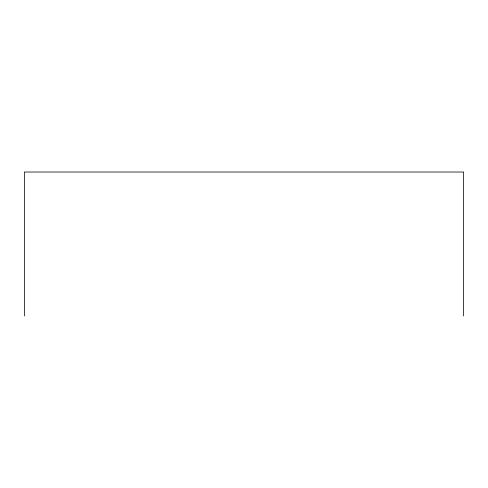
<?xml version="1.0" encoding="UTF-8"?>
<svg xmlns="http://www.w3.org/2000/svg" width="488" height="488" viewBox="0 0 488 488"><rect width="100%" height="100%" fill="white"/><g stroke="black" fill="none" stroke-linecap="round" stroke-linejoin="round"><path stroke-width="0.73" d="M463.6 315.98L463.6 172.02L24.4 172.02L24.4 315.98"/></g></svg>
